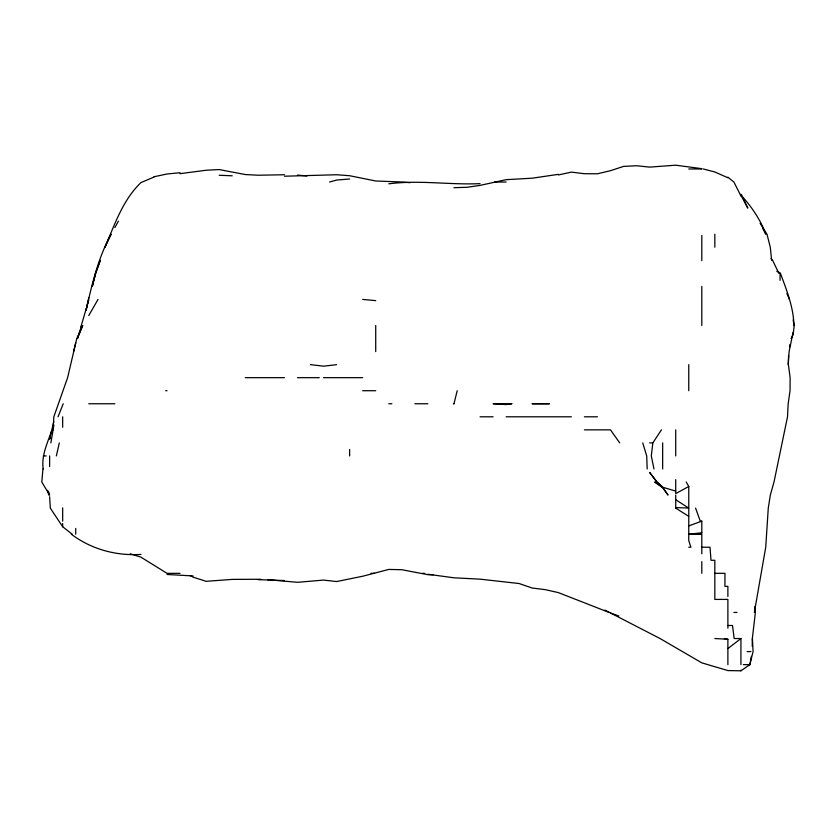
<?xml version="1.0" encoding="UTF-8"?>
<svg xmlns="http://www.w3.org/2000/svg" width="836" height="836" viewBox="0 0 836 836"><rect width="100%" height="100%" fill="white"/><g stroke="black" fill="none" stroke-linecap="round" stroke-linejoin="round"><path stroke-width="1.25" d="M43.169 468.975C41.319 455.526 47.307 443.373 51.581 431.083M752.254 646.364L752.337 638.537L755.389 612.454L754.981 606.528M788.557 355.499L788.39 364.632L790.135 377.673L790.051 390.715L788.16 403.757L787.522 416.798L774.011 482.017L770.332 495.069L768.274 508.11L765.734 547.235L754.333 612.454M50.839 442.892L53.128 429.85L53.828 416.798L67.611 377.673L76.787 338.549L82.743 325.497L77.466 338.549L81.646 325.497L81.186 329.06M788.129 364.632L789.1 351.59L793.103 332.31M42.96 468.975L41.8 482.017L49.627 495.069L48.519 491.505M80.935 329.06L81.291 325.497L88.762 300.019M661.443 429.85L652.843 442.892L651.307 455.933L653.982 468.975M53.128 429.85L53.87 425.106M604.94 610.102L660.064 638.537L701.801 662.854L727.884 670.566L740.926 670.806L749.913 664.63L751.365 656.323M789.518 346.846L789.957 344.474M86.108 310.083C92.054 284.094 98.136 257.707 111.146 234.195L104.97 247.237C114.595 224.727 122.808 199.95 140.929 182.614L153.981 177.065M56.336 455.933L59.335 442.892M86.171 310.083L88.762 297.825M73.547 351.59L75.721 342.802M749.85 664.63L753.079 651.578L752.41 638.537M453.969 403.757L453.405 403.757L453.969 403.725L457.208 390.715M53.776 421.543L49.627 439.13L50.536 436.81M58.06 416.798L63.212 403.757M695.573 508.11L700.286 521.152L701.801 521.152L701.801 532.793L701.07 534.194L688.76 534.329M114.846 227.622L118.409 221.153M98.031 299.413L88.762 315.548M791.065 338.549L793.103 334.881L794.2 325.497L793.103 319.854M740.926 194.401L740.926 196.157L741.469 195.07L740.926 195.07L747.812 208.112L741.469 195.07L740.926 194.401L740.477 195.07L733.883 182.018L727.884 177.18M727.884 648.59L740.926 638.537L740.926 664.63M686.168 482.017L688.76 486.489L675.718 493.585L675.718 479.634M688.76 525.896L701.801 521.152M267.813 579.724L297.459 582.305L323.532 580.09L336.584 581.553L362.667 576.244L388.761 569.441L401.802 569.703L427.886 574.708L433.1 574.708M329.624 182.018L336.584 180.064L349.626 178.988M558.323 174.348L532.229 178.193L506.146 179.667L480.063 185.393L467.021 187.285L453.969 187.692M558.323 174.954L571.364 172.122L584.406 173.71L597.458 173.784L610.489 170.69L623.531 166.406L636.583 165.727L649.624 167.116L675.718 165.194L701.801 168.663M153.981 176.762L167.022 173.992L180.064 172.718M336.584 364.674L323.532 366.168L310.49 364.632M388.761 183.826C419.066 179.824 449.601 185.038 480.063 183.638M180.064 173.669L206.147 170.241L219.189 169.562L245.282 174.546L258.324 175.226L284.418 174.755M701.801 532.793L688.76 534.194L701.801 534.194L701.801 553.787M284.418 176.218L336.584 174.745L349.626 175.717L375.719 180.994L401.802 181.987M688.76 168.976L701.801 168.976M494.599 182.018L506.146 182.018M362.667 299.413L375.719 300.626M245.282 377.673L284.418 377.673M297.459 377.673L319.289 377.673M323.532 377.673L362.667 377.673M165.685 390.715L167.022 390.715M362.667 390.715L375.719 390.715M88.762 403.757L114.846 403.757M388.761 403.757L391.865 403.757M414.844 403.757L427.886 403.757M480.063 416.798L493.104 416.798M506.146 416.798L571.364 416.798M584.406 416.798L597.458 416.798M584.406 429.85L610.489 429.85L619.716 442.892M649.624 442.892L652.843 442.892M43.305 455.933L46.199 455.933M675.718 508.11L688.76 516.355M688.76 547.235L690.881 547.235L688.76 540.537L688.76 486.489M701.801 547.235L710.015 547.235L710.987 560.277L714.832 560.277L714.832 599.412L727.884 599.412L727.884 628.223M180.064 573.329L167.022 573.329L140.929 557.152L130.259 553.766M371.017 573.329L374.591 573.329M422.556 573.329L424.688 573.329M714.832 573.329L724.958 573.329L724.927 586.37L727.884 586.37L727.884 596.476M733.903 612.454L737.018 612.454M727.884 625.495L732.493 625.495L734.175 638.537L740.926 638.537M747.133 651.578L750.916 651.578M743.34 664.63L749.913 664.63M284.418 580.539L258.324 579.662M140.929 554.404C116.131 556.034 91.093 549.189 71.321 534.194M167.022 574.478L193.106 575.952M219.189 175.257L232.23 175.8M675.718 495.069L675.718 507.536L688.76 508.11L675.718 499.729M714.864 638.537L727.884 639.268L727.884 664.63M260.696 579.254L232.23 579.4L206.147 581.313L193.106 577.164L190.117 575.513M402.503 182.018L409.912 182.676M297.459 175.069L306.937 176.03M427.886 574.259L453.969 577.801L480.063 579.16L519.187 583.538L532.229 588.053L545.281 589.641L558.323 592.599L609.12 612.454M724.321 638.537L727.884 639.268M703.222 168.976L714.832 171.986L727.884 177.765M662.666 487.231L657.096 482.017L649.624 472.413L656.782 482.017L662.666 487.231L675.718 491.087M610.489 613.018L618.797 615.986M776.801 271.261L780.061 272.954L780.061 280.373M49.627 496.72L50.317 508.11L62.669 526.743L72.147 534.194M771.001 258.533L772.6 260.289L778.849 273.33L780.406 273.33C786.645 290.113 793.583 307.345 793.928 325.497M740.926 195.07C751.459 206.523 760.405 219.513 765.797 234.195L762.86 228.761M760.123 223.327L767.02 234.32L770.28 247.237L771.649 260.289M786.895 293.488L789.393 299.413M642.738 442.892L646.709 455.933L647.189 468.975M675.718 507.536L675.885 508.11M47.631 490.324L48.812 495.069M740.926 670.232L740.926 670.806M714.832 234.195L714.832 247.237M701.801 235.439L701.801 260.686M701.801 286.372L701.801 325.497M701.801 561.614L701.801 573.329M688.76 364.632L688.76 390.715M675.718 429.85L675.718 455.933M662.666 442.892L662.666 468.975M375.719 325.497L375.719 351.59M349.626 449.486L349.626 455.933M75.721 528.425L75.721 534.194M62.669 416.798L62.669 427.259M62.669 507.891L62.669 521.152M62.669 523.535L62.669 526.743M49.627 455.933L49.627 466.572M95.513 273.33L92.315 286.372L95.743 273.33L100.289 260.289L95.513 273.33M511.778 403.757L506.146 404.572L493.104 403.757L511.778 403.757M549.262 403.757L532.229 403.757L549.262 403.757M662.666 487.419L654.755 482.017L662.666 487.576L668.037 495.069L662.666 487.419"/></g></svg>
